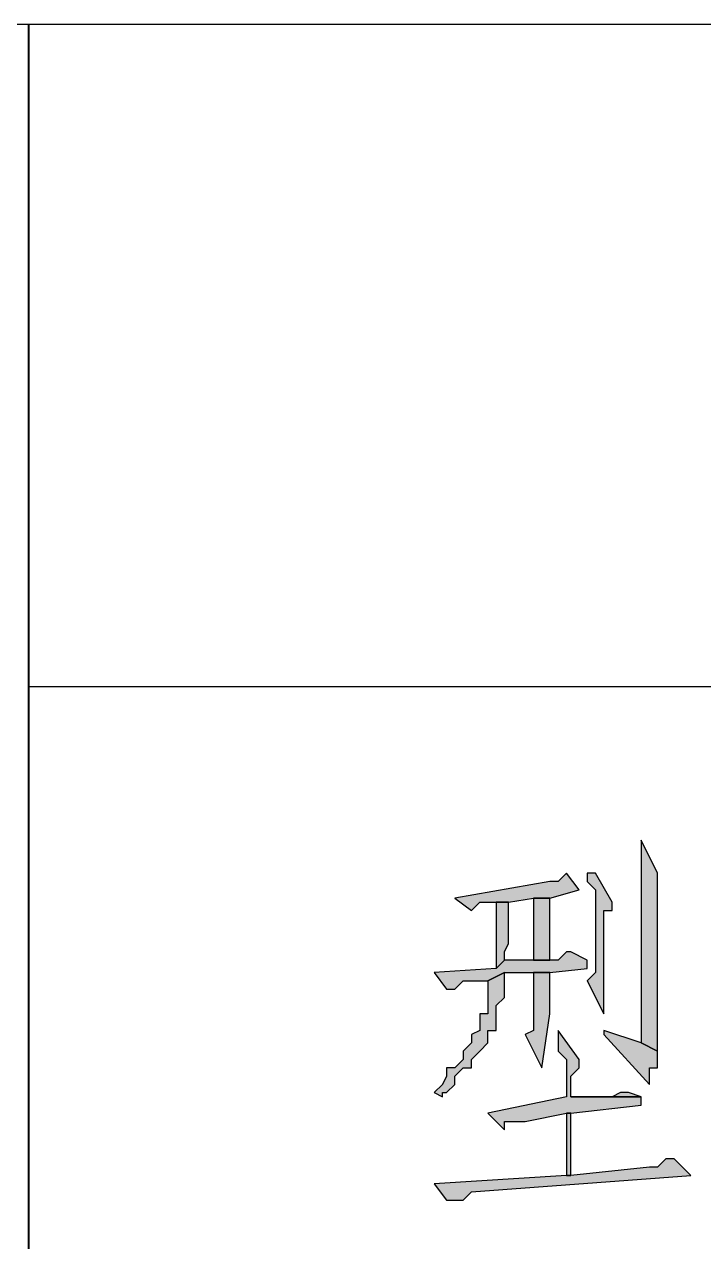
# Model space of a CAD drawing. Extents: x 457 to 4918, y -67 to 391.
# Drawn here: x 3516.53 to 3523.95, y 86.65 to 99.94 of the extents above; entities that cross this region are included whole.
import ezdxf

# ---------------------------------------------------------------- set-up
doc = ezdxf.new("R2010")
doc.units = 0
doc.header["$LTSCALE"] = 40
doc.header["$MEASUREMENT"] = 0
doc.layers.add('at_Entity', color=7, linetype='CONTINUOUS')
doc.layers.add('at_Solid', color=7, linetype='CONTINUOUS')

msp = doc.modelspace()

# ---------------------------------------------------------------- hatches: boundary and pattern name
at = {"layer": 'at_Solid'}
for points in [[(3523.265, 91.039), (3523.265, 88.824), (3523.445, 88.734), (3523.445, 90.678)], [(3522.451, 90.678), (3522.361, 90.587), (3522.27, 90.587), (3521.231, 90.406), (3521.411, 90.271), (3521.502, 90.361), (3521.818, 90.361), (3522.089, 90.406), (3522.27, 90.406), (3522.587, 90.497)], [(3522.767, 90.678), (3522.677, 90.678), (3522.677, 90.587), (3522.767, 90.497), (3522.767, 89.593), (3522.677, 89.502), (3522.858, 89.141), (3522.858, 90.271), (3522.948, 90.271), (3522.948, 90.361)], [(3522.27, 90.406), (3522.089, 90.406), (3522.089, 90.271), (3522.089, 89.728), (3522.27, 89.728)], [(3521.818, 90.361), (3521.683, 90.361), (3521.683, 90.271), (3521.683, 89.638), (3521.773, 89.728), (3521.773, 89.819), (3521.818, 89.909)], [(3522.496, 89.819), (3522.451, 89.819), (3522.361, 89.728), (3521.773, 89.728), (3521.683, 89.638), (3521.005, 89.593), (3521.14, 89.412), (3521.231, 89.412), (3521.321, 89.502), (3521.592, 89.502), (3521.773, 89.593), (3522.27, 89.593), (3522.677, 89.638), (3522.677, 89.728)], [(3521.773, 89.593), (3521.592, 89.502), (3521.592, 89.141), (3521.502, 89.141), (3521.502, 88.96), (3521.411, 88.915), (3521.411, 88.824), (3521.321, 88.734), (3521.321, 88.643), (3521.231, 88.553), (3521.14, 88.553), (3521.14, 88.463), (3521.095, 88.372), (3521.005, 88.282), (3521.095, 88.237), (3521.095, 88.282), (3521.14, 88.282), (3521.231, 88.372), (3521.231, 88.463), (3521.321, 88.553), (3521.411, 88.553), (3521.411, 88.643), (3521.502, 88.734), (3521.592, 88.824), (3521.592, 88.96), (3521.683, 88.96), (3521.683, 89.231), (3521.773, 89.321)], [(3522.27, 89.593), (3522.089, 89.593), (3522.089, 89.502), (3522.089, 88.96), (3521.999, 88.915), (3522.18, 88.553), (3522.27, 89.141)], [(3522.361, 88.96), (3522.361, 88.734), (3522.451, 88.643), (3522.451, 88.237), (3521.592, 88.056), (3521.773, 87.875), (3521.773, 87.965), (3521.818, 87.965), (3521.999, 87.965), (3522.451, 88.056), (3522.496, 88.056), (3523.265, 88.146), (3523.265, 88.237), (3522.496, 88.237), (3522.496, 88.463), (3522.587, 88.553), (3522.587, 88.643)], [(3522.858, 88.96), (3522.858, 88.915), (3523.355, 88.372), (3523.355, 88.553), (3523.445, 88.553), (3523.445, 88.734), (3523.265, 88.824)], [(3523.129, 88.282), (3523.039, 88.282), (3522.948, 88.237), (3522.496, 88.237), (3523.265, 88.237)], [(3522.496, 88.056), (3522.451, 88.056), (3522.451, 87.378), (3522.496, 87.378), (3522.496, 87.468)], [(3523.626, 87.559), (3523.536, 87.559), (3523.445, 87.468), (3523.355, 87.468), (3522.496, 87.378), (3522.451, 87.378), (3521.005, 87.287), (3521.14, 87.107), (3521.321, 87.107), (3521.411, 87.197), (3523.807, 87.378)]]:
    msp.add_hatch(color=0, dxfattribs=at).paths.add_polyline_path(points)

# ---------------------------------------------------------------- linework, layer by layer
at = {"layer": 'at_Entity', "color": 0, "lineweight": 40}
msp.add_line((3516.575, 99.944), (3516.575, 73.365), dxfattribs=at)
at = {"layer": 'at_Entity', "color": 0, "lineweight": 20}
for p, q in [((3523.265, 91.039), (3523.265, 88.824)), ((3523.445, 90.678), (3523.265, 91.039)), ((3522.451, 90.678), (3522.361, 90.587)), ((3522.587, 90.497), (3522.451, 90.678)), ((3522.767, 90.678), (3522.677, 90.678)), ((3522.677, 90.678), (3522.677, 90.587)), ((3522.948, 90.361), (3522.767, 90.678)), ((3523.445, 88.734), (3523.445, 90.678)), ((3522.27, 90.587), (3521.231, 90.406)), ((3522.361, 90.587), (3522.27, 90.587)), ((3522.677, 90.587), (3522.767, 90.497)), ((3521.231, 90.406), (3521.411, 90.271)), ((3521.818, 90.361), (3522.089, 90.406)), ((3522.27, 90.406), (3522.089, 90.406)), ((3522.089, 90.406), (3522.089, 90.271)), ((3522.089, 90.406), (3522.27, 90.406)), ((3522.27, 90.406), (3522.587, 90.497)), ((3522.27, 89.728), (3522.27, 90.406)), ((3522.767, 90.497), (3522.767, 89.593)), ((3521.411, 90.271), (3521.502, 90.361)), ((3521.502, 90.361), (3521.818, 90.361)), ((3521.818, 90.361), (3521.683, 90.361)), ((3521.683, 90.361), (3521.683, 90.271)), ((3521.683, 90.271), (3521.683, 89.638)), ((3521.818, 89.909), (3521.818, 90.361)), ((3522.089, 90.271), (3522.089, 89.728)), ((3522.858, 89.141), (3522.858, 90.271)), ((3522.858, 90.271), (3522.948, 90.271)), ((3522.948, 90.271), (3522.948, 90.361)), ((3521.773, 89.819), (3521.818, 89.909)), ((3521.773, 89.728), (3521.683, 89.638)), ((3521.683, 89.638), (3521.773, 89.728)), ((3521.773, 89.728), (3521.773, 89.819)), ((3522.361, 89.728), (3521.773, 89.728)), ((3522.089, 89.728), (3522.27, 89.728)), ((3522.451, 89.819), (3522.361, 89.728)), ((3522.496, 89.819), (3522.451, 89.819)), ((3522.677, 89.728), (3522.496, 89.819)), ((3522.677, 89.638), (3522.677, 89.728)), ((3521.683, 89.638), (3521.005, 89.593)), ((3521.005, 89.593), (3521.14, 89.412)), ((3521.773, 89.593), (3521.592, 89.502)), ((3521.592, 89.502), (3521.773, 89.593)), ((3521.773, 89.321), (3521.773, 89.593)), ((3521.773, 89.593), (3522.27, 89.593)), ((3522.27, 89.593), (3522.089, 89.593)), ((3522.089, 89.593), (3522.089, 89.502)), ((3522.27, 89.593), (3522.677, 89.638)), ((3522.27, 89.141), (3522.27, 89.593)), ((3522.767, 89.593), (3522.677, 89.502)), ((3521.231, 89.412), (3521.321, 89.502)), ((3521.321, 89.502), (3521.592, 89.502)), ((3521.592, 89.502), (3521.592, 89.141)), ((3522.089, 89.502), (3522.089, 88.96)), ((3522.677, 89.502), (3522.858, 89.141)), ((3521.14, 89.412), (3521.231, 89.412)), ((3521.683, 89.231), (3521.773, 89.321)), ((3521.683, 88.96), (3521.683, 89.231)), ((3521.592, 89.141), (3521.502, 89.141)), ((3521.502, 89.141), (3521.502, 88.96)), ((3522.18, 88.553), (3522.27, 89.141)), ((3521.502, 88.96), (3521.411, 88.915)), ((3521.411, 88.915), (3521.411, 88.824)), ((3521.592, 88.824), (3521.592, 88.96)), ((3521.592, 88.96), (3521.683, 88.96)), ((3522.089, 88.96), (3521.999, 88.915)), ((3521.999, 88.915), (3522.18, 88.553)), ((3522.361, 88.96), (3522.361, 88.734)), ((3522.587, 88.643), (3522.361, 88.96)), ((3522.858, 88.96), (3522.858, 88.915)), ((3523.265, 88.824), (3522.858, 88.96)), ((3522.858, 88.915), (3523.355, 88.372)), ((3521.411, 88.824), (3521.321, 88.734)), ((3521.502, 88.734), (3521.592, 88.824)), ((3523.445, 88.734), (3523.265, 88.824)), ((3523.265, 88.824), (3523.445, 88.734)), ((3521.321, 88.643), (3521.231, 88.553)), ((3521.321, 88.734), (3521.321, 88.643)), ((3521.411, 88.643), (3521.502, 88.734)), ((3521.411, 88.553), (3521.411, 88.643)), ((3522.361, 88.734), (3522.451, 88.643)), ((3522.451, 88.643), (3522.451, 88.237)), ((3522.587, 88.553), (3522.587, 88.643)), ((3523.445, 88.553), (3523.445, 88.734)), ((3521.231, 88.553), (3521.14, 88.553)), ((3521.14, 88.553), (3521.14, 88.463)), ((3521.231, 88.463), (3521.321, 88.553)), ((3521.321, 88.553), (3521.411, 88.553)), ((3522.496, 88.463), (3522.587, 88.553)), ((3523.355, 88.372), (3523.355, 88.553)), ((3523.355, 88.553), (3523.445, 88.553)), ((3521.14, 88.463), (3521.095, 88.372)), ((3521.231, 88.372), (3521.231, 88.463)), ((3522.496, 88.237), (3522.496, 88.463)), ((3521.095, 88.372), (3521.005, 88.282)), ((3521.005, 88.282), (3521.095, 88.237)), ((3521.095, 88.237), (3521.095, 88.282)), ((3521.095, 88.282), (3521.14, 88.282)), ((3521.14, 88.282), (3521.231, 88.372)), ((3523.039, 88.282), (3522.948, 88.237)), ((3523.129, 88.282), (3523.039, 88.282)), ((3523.265, 88.237), (3523.129, 88.282)), ((3522.451, 88.237), (3521.592, 88.056)), ((3522.948, 88.237), (3522.496, 88.237)), ((3522.496, 88.237), (3523.265, 88.237)), ((3523.265, 88.237), (3522.496, 88.237)), ((3522.496, 88.056), (3523.265, 88.146)), ((3523.265, 88.146), (3523.265, 88.237)), ((3521.592, 88.056), (3521.773, 87.875)), ((3521.999, 87.965), (3522.451, 88.056)), ((3522.496, 88.056), (3522.451, 88.056)), ((3522.451, 88.056), (3522.451, 87.378)), ((3522.451, 88.056), (3522.496, 88.056)), ((3522.496, 87.468), (3522.496, 88.056)), ((3521.773, 87.875), (3521.773, 87.965)), ((3521.773, 87.965), (3521.818, 87.965)), ((3521.818, 87.965), (3521.999, 87.965)), ((3523.355, 87.468), (3522.496, 87.378)), ((3522.496, 87.378), (3522.496, 87.468)), ((3523.445, 87.468), (3523.355, 87.468)), ((3523.536, 87.559), (3523.445, 87.468)), ((3523.626, 87.559), (3523.536, 87.559)), ((3523.807, 87.378), (3523.626, 87.559)), ((3522.451, 87.378), (3521.005, 87.287)), ((3521.411, 87.197), (3523.807, 87.378)), ((3522.496, 87.378), (3522.451, 87.378)), ((3522.451, 87.378), (3522.496, 87.378)), ((3521.005, 87.287), (3521.14, 87.107)), ((3521.321, 87.107), (3521.411, 87.197)), ((3521.14, 87.107), (3521.321, 87.107))]:
    msp.add_line(p, q, dxfattribs=at)
at = {"layer": 'at_Entity', "color": 0}
for points in [[(3487.194, 99.944), (3634.235, 99.944)], [(3634.235, 92.712), (3516.575, 92.712)], [(3523.265, 91.039), (3523.265, 88.824), (3523.445, 88.734), (3523.445, 90.678), (3523.265, 91.039), (3523.265, 91.039), (3523.265, 91.039)], [(3522.451, 90.678), (3522.361, 90.587), (3522.27, 90.587), (3521.231, 90.406), (3521.411, 90.271), (3521.502, 90.361), (3521.818, 90.361), (3522.089, 90.406), (3522.27, 90.406), (3522.587, 90.497), (3522.451, 90.678), (3522.451, 90.678), (3522.451, 90.678)], [(3522.767, 90.678), (3522.677, 90.678), (3522.677, 90.587), (3522.767, 90.497), (3522.767, 89.593), (3522.677, 89.502), (3522.858, 89.141), (3522.858, 90.271), (3522.948, 90.271), (3522.948, 90.361), (3522.767, 90.678), (3522.767, 90.678), (3522.767, 90.678)], [(3522.27, 90.406), (3522.089, 90.406), (3522.089, 90.271), (3522.089, 89.728), (3522.27, 89.728), (3522.27, 90.406), (3522.27, 90.406)], [(3521.818, 90.361), (3521.683, 90.361), (3521.683, 90.271), (3521.683, 89.638), (3521.773, 89.728), (3521.773, 89.819), (3521.818, 89.909), (3521.818, 90.361), (3521.818, 90.361)], [(3522.496, 89.819), (3522.451, 89.819), (3522.361, 89.728), (3521.773, 89.728), (3521.683, 89.638), (3521.005, 89.593), (3521.14, 89.412), (3521.231, 89.412), (3521.321, 89.502), (3521.592, 89.502), (3521.773, 89.593), (3522.27, 89.593), (3522.677, 89.638), (3522.677, 89.728), (3522.496, 89.819), (3522.496, 89.819), (3522.496, 89.819)], [(3521.773, 89.593), (3521.592, 89.502), (3521.592, 89.141), (3521.502, 89.141), (3521.502, 88.96), (3521.411, 88.915), (3521.411, 88.824), (3521.321, 88.734), (3521.321, 88.643), (3521.231, 88.553), (3521.14, 88.553), (3521.14, 88.463), (3521.095, 88.372), (3521.005, 88.282), (3521.095, 88.237), (3521.095, 88.282), (3521.14, 88.282), (3521.231, 88.372), (3521.231, 88.463), (3521.321, 88.553), (3521.411, 88.553), (3521.411, 88.643), (3521.502, 88.734), (3521.592, 88.824), (3521.592, 88.96), (3521.683, 88.96), (3521.683, 89.231), (3521.773, 89.321), (3521.773, 89.593), (3521.773, 89.593), (3521.773, 89.593)], [(3522.27, 89.593), (3522.089, 89.593), (3522.089, 89.502), (3522.089, 88.96), (3521.999, 88.915), (3522.18, 88.553), (3522.27, 89.141), (3522.27, 89.593), (3522.27, 89.593)], [(3522.361, 88.96), (3522.361, 88.734), (3522.451, 88.643), (3522.451, 88.237), (3521.592, 88.056), (3521.773, 87.875), (3521.773, 87.965), (3521.818, 87.965), (3521.999, 87.965), (3522.451, 88.056), (3522.496, 88.056), (3523.265, 88.146), (3523.265, 88.237), (3522.496, 88.237), (3522.496, 88.463), (3522.587, 88.553), (3522.587, 88.643), (3522.361, 88.96), (3522.361, 88.96), (3522.361, 88.96)], [(3522.858, 88.96), (3522.858, 88.915), (3523.355, 88.372), (3523.355, 88.553), (3523.445, 88.553), (3523.445, 88.734), (3523.265, 88.824), (3522.858, 88.96), (3522.858, 88.96), (3522.858, 88.96)], [(3523.129, 88.282), (3523.039, 88.282), (3522.948, 88.237), (3522.496, 88.237), (3523.265, 88.237), (3523.129, 88.282), (3523.129, 88.282), (3523.129, 88.282)], [(3522.496, 88.056), (3522.451, 88.056), (3522.451, 87.378), (3522.496, 87.378), (3522.496, 87.468), (3522.496, 88.056), (3522.496, 88.056)], [(3523.626, 87.559), (3523.536, 87.559), (3523.445, 87.468), (3523.355, 87.468), (3522.496, 87.378), (3522.451, 87.378), (3521.005, 87.287), (3521.14, 87.107), (3521.321, 87.107), (3521.411, 87.197), (3523.807, 87.378), (3523.626, 87.559), (3523.626, 87.559), (3523.626, 87.559)]]:
    msp.add_lwpolyline(points, dxfattribs=at)

doc.saveas('drawing.dxf')
